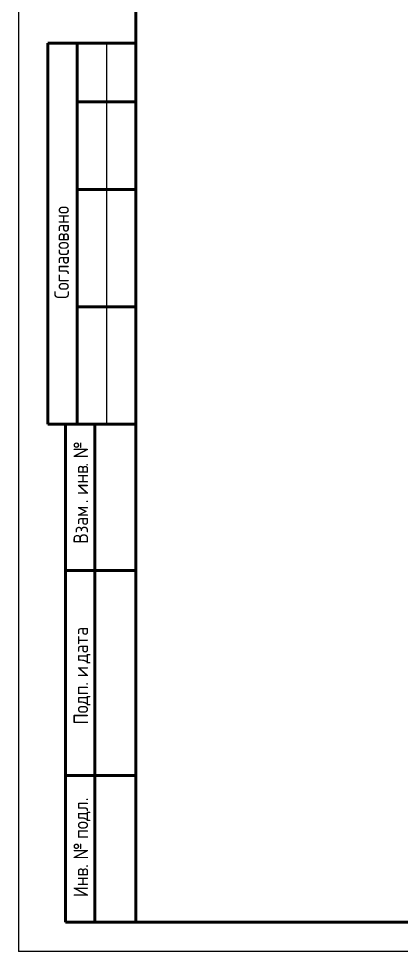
# Model space of a CAD drawing. Header units: millimetres. Extents: x -88595 to 880822, y -1054509 to -148035.
# Drawn here: x 406875 to 413411, y -367985 to -352067 of the extents above; entities that cross this region are included whole.
import ezdxf

# ---------------------------------------------------------------- set-up
doc = ezdxf.new("R2010")
doc.units = ezdxf.units.MM
doc.layers.add('Основная надпись', color=7, linetype='Continuous', lineweight=30)
doc.styles.add('$8$GOST Common', font='GOST_Common.ttf', dxfattribs={"width": 0.9, "height": 2.5})

msp = doc.modelspace()

# ---------------------------------------------------------------- linework, layer by layer
at = {"layer": 'Основная надпись', "lineweight": 20}
for p, q in [((406875, -338285), (406875, -367985)), ((408375, -352485), (408375, -358985)), ((448875, -367985), (406875, -367985))]:
    msp.add_line(p, q, dxfattribs=at)
at = {"layer": 'Основная надпись', "lineweight": 50}
for p, q in [((408875, -338785), (408875, -367485)), ((407375, -352485), (407375, -358985)), ((407375, -352485), (408875, -352485)), ((407875, -352485), (407875, -358985)), ((407875, -353485), (408875, -353485)), ((407875, -354985), (408875, -354985)), ((407875, -356985), (408875, -356985)), ((407375, -358985), (408875, -358985)), ((407675, -358985), (407675, -367485)), ((407675, -358985), (408875, -358985)), ((408175, -358985), (408175, -367485)), ((407675, -361485), (408875, -361485)), ((407675, -364985), (408875, -364985)), ((407675, -367485), (408875, -367485)), ((408875, -367485), (448375, -367485))]:
    msp.add_line(p, q, dxfattribs=at)

# ---------------------------------------------------------------- texts
at = {"layer": 'Основная надпись', "lineweight": 9, "char_height": 250, "attachment_point": 1, "rotation": 90, "style": '$8$GOST Common'}
for s, insert, width in [('Согласовано', (407484, -356849), 2157.34), ('\\fGOST Common|b0|i0|c204|p34|;\\W.9;№', (407812, -359570), 331.9), ('инв', (407812, -360195), 584.43), ('. ', (407812, -359713), 173.16), ('. ', (407812, -360338), 173.16), ('Взам', (407812, -361029), 836.96), ('дата', (407812, -363071), 873.04), ('\\fGOST Common|b0|i0|c204|p34|;\\W.9;и', (407812, -363309), 194.81), ('. ', (407812, -363452), 173.16), ('Подп', (407812, -364113), 800.89), ('подл', (407812, -366066), 779.24), ('\\fGOST Common|b0|i0|c204|p34|;\\W.9;.', (407812, -365423), 79.37), ('\\fGOST Common|b0|i0|c204|p34|;\\W.9;№', (407812, -366417), 331.9), ('Инв', (407812, -367060), 606.08), ('. ', (407812, -366560), 173.16)]:
    msp.add_mtext(s, dxfattribs=dict(at, insert=insert, width=width))

doc.saveas('drawing.dxf')
